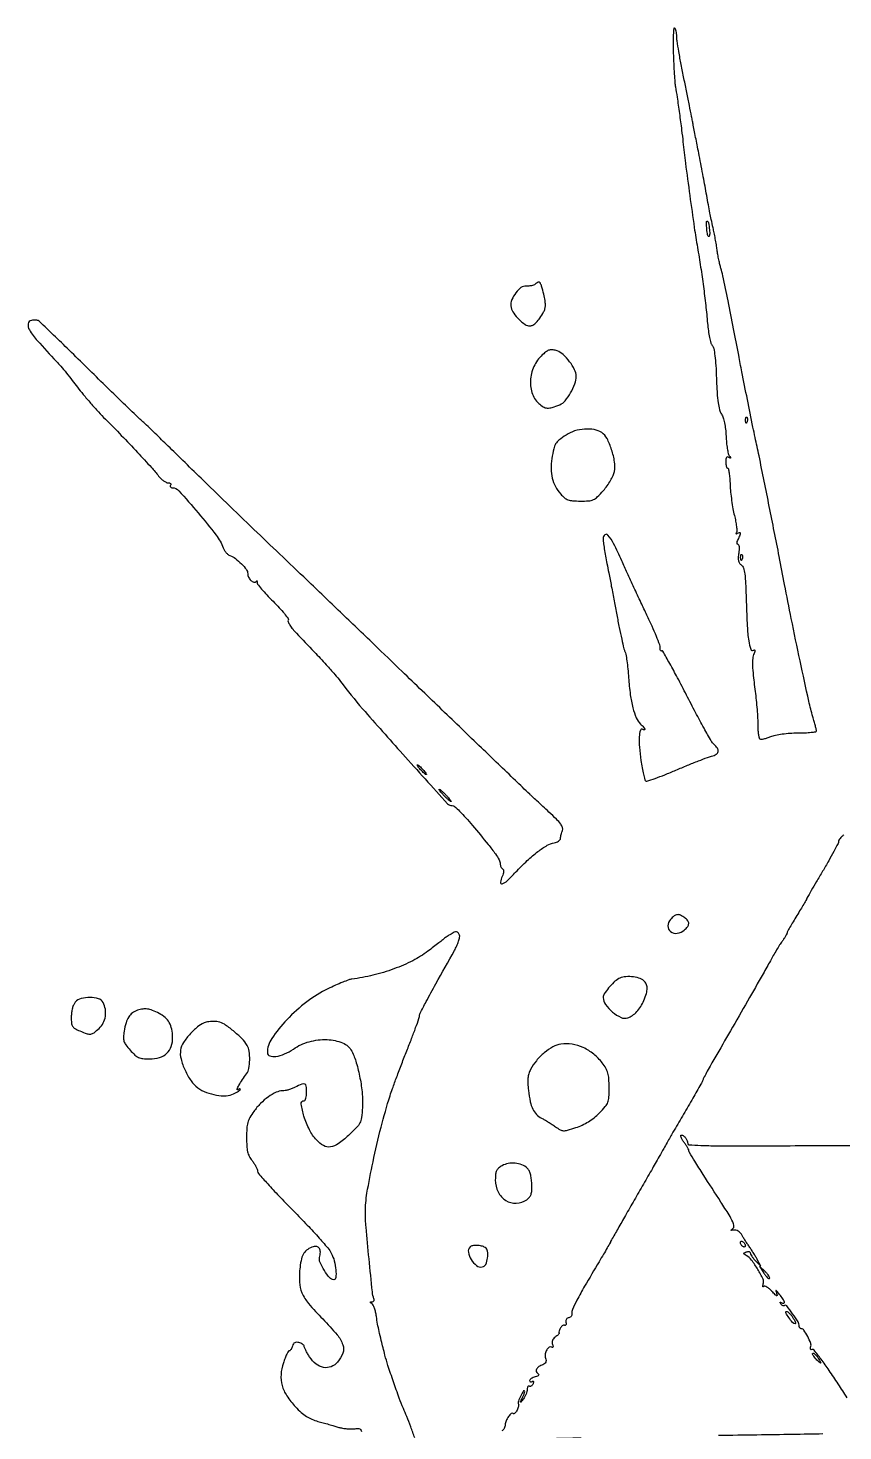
# Model space of a CAD drawing. Extents: x 264 to 912, y 43 to 1110.
# Drawn here: x 264 to 597, y 538 to 1110 of the extents above; entities that cross this region are included whole.
import ezdxf

# ---------------------------------------------------------------- set-up
doc = ezdxf.new("R2010")
doc.units = 0

msp = doc.modelspace()

# ---------------------------------------------------------------- linework, layer by layer
for points in [[(527.596845, 1100.233302, 0.003664), (527.770524, 1095.903999, 0.004204), (528.001478, 1091.771657, 0.003796), (528.253297, 1088.271905, 0.023994), (528.480267, 1086.5, -0.007813), (529.151222, 1082.335821, -0.002049), (530.094896, 1075.640715, -0.002146), (530.996913, 1068.828, -0.00586), (531.557646, 1064, 0.006229), (532.565163, 1055.380605, 0.001837), (534.32229, 1042.196213, 0.001796), (536.165619, 1029.092707, 0.006979), (537.449255, 1021, -0.004821), (538.756292, 1012.983486, -0.005043), (539.887833, 1005.062453, -0.005192), (540.827718, 997.359917, -0.005995), (541.559095, 990, 0.014107), (541.904309, 987.018458, 0.017363), (542.400701, 984.2625, 0.015915), (542.964888, 982.003599, 0.10897), (543.504931, 981, -0.130761), (544.10071, 979.768856, -0.016466), (544.569448, 976.821745, -0.015751), (544.945713, 972.800659, -0.007072), (545.198531, 967.5, 0.006613), (545.474043, 961.610097, 0.019922), (545.874709, 957.609057, 0.028767), (546.433085, 954.813823, 0.081358), (547.236662, 953, -0.066986), (547.927881, 951.552955, -0.026308), (548.495739, 949.411882, -0.023687), (548.909657, 946.835254, -0.018333), (549.123428, 944, 0.014186), (549.297414, 941.405649, 0.017153), (549.612881, 938.9858, 0.015911), (550.008937, 936.988498, 0.102251), (550.437205, 936.058042, -0.008661), (550.954662, 935.329898, -0.219709), (550.994414, 935.095467, -0.476935), (550.851825, 935.032444, -0.016779), (550.25, 935.367059, 0.129204), (549.696404, 935.528653, 0.253457), (549.298752, 935.326942, 0.123802), (549.064125, 934.700851, 0.028058), (549, 933.559017, 0.027727), (549.054447, 932.577948, 0.043373), (549.220312, 931.749385, 0.053489), (549.460875, 931.166048, 0.271979), (549.75, 930.992082, -0.35519), (550.058306, 930.735995, -0.011106), (550.360377, 929.006004, -0.017072), (550.615362, 926.827476, -0.010414), (550.774686, 924.242082, 0.014864), (550.986823, 921.235713, 0.009556), (551.40284, 917.764641, 0.009605), (551.940678, 914.380347, 0.017755), (552.527353, 911.658823, -0.013817), (553.045451, 909.34407, -0.018562), (553.378132, 907.221139, -0.015867), (553.530216, 905.469231, -0.153293), (553.348158, 904.754315, 0.039586), (553.146322, 904.361307, 0.351805), (553.19669, 904.186969, 0.267892), (553.406385, 904.168153, 0.029902), (553.845492, 904.404508, -0.092907), (554.623284, 904.704658, -0.454252), (554.948087, 904.447458, -0.119402), (554.783776, 903.590372, -0.016078), (553.964816, 901.934259, 0.029181), (553.58733, 901.117754, 0.085763), (553.462575, 900.513499, 0.180723), (553.584795, 900.150884, 0.225751), (553.901946, 900, -0.31612), (554.24876, 899.756385, -0.060659), (554.430082, 898.963822, -0.043485), (554.449725, 897.79636, -0.0227), (554.281954, 896.350051, 0.025444), (554.08111, 894.531556, 0.06841), (554.181616, 893.237048, 0.094323), (554.592237, 892.271714, 0.087511), (555.337526, 891.495146, -0.160976), (556.213948, 890.268057, -0.041812), (556.744343, 887.867156, -0.02243), (557.102763, 883.850342, -0.004103), (557.370779, 876.395094, 0.006031), (557.762902, 866.545198, 0.023814), (558.365203, 860.510026, 0.042127), (559.170492, 857.090643, 0.485794), (560.291693, 856.680276, -0.108171), (560.677643, 856.815963, -0.394294), (560.869149, 856.676747, -0.127301), (560.841524, 856.233113, -0.020484), (560.536594, 855.414045, 0.074654), (560.018947, 853.372509, 0.033587), (559.929859, 850.602051, 0.018788), (560.235899, 846.392487, 0.003866), (561.111361, 839, -0.0067), (561.516922, 835.40088, -0.005803), (561.847875, 831.615438, -0.005848), (562.067784, 828.178995, -0.01695), (562.111411, 825.797235, 0.017488), (562.147109, 823.956529, 0.024331), (562.316598, 822.317107, 0.022341), (562.57498, 821.018102, 0.196524), (562.91283, 820.553874, 0.167132), (563.460283, 820.430088, 0.025542), (564.580485, 820.610753, 0.026193), (565.929033, 820.974337, 0.020016), (567.361647, 821.506639, -0.047074), (569.293404, 822.107804, -0.018493), (572.044148, 822.581804, -0.017391), (575.205186, 822.895392, -0.016027), (578.467881, 823, 0.010197), (581.35576, 823.058902, 0.016866), (583.78744, 823.240434, 0.010871), (585.720609, 823.493142, 0.370441), (586, 823.818499, 0.058501), (585.937192, 824.353478, 0.003939), (585.568563, 825.849368, 0.005618), (585.093838, 827.628701, 0.004178), (584.53128, 829.582714, -0.01809), (582.907964, 835.874561, -0.001502), (579.33559, 852.3666, -0.002226), (575.73513, 869.608685, -0.004249), (573.021616, 883.5, 0.002808), (570.825801, 894.915872, 0.000556), (566.755306, 915.336533, 0.000403), (562.590231, 936.024718, 0.005557), (560.992327, 943.5, -0.005529), (560.097538, 947.684866, -0.000422), (557.817653, 959.004996, -0.000594), (555.579694, 970.234804, -0.002487), (554.274779, 977, 0.00218), (552.191465, 987.836581, 0.001907), (549.920636, 999.149013, 0.001066), (547.787416, 1009.457904, 0.022377), (547.007632, 1012.5, -0.0165), (546.613602, 1013.965383, -0.007123), (546.181353, 1015.940625, -0.007039), (545.780556, 1018.057549, -0.009258), (545.477994, 1020, 0.006879), (545.168908, 1022.048375, 0.003993), (544.744263, 1024.5, 0.003991), (544.279254, 1026.951223, 0.006713), (543.844962, 1029, -0.002279), (543.085299, 1032.433347, -0.005244), (542.55272, 1035.024603, -0.002971), (541.923434, 1038.363662, -0.00033), (540.536402, 1046, 0.001433), (539.837551, 1049.799845, 0.000919), (539.005699, 1054.20625, 0.000924), (538.175321, 1058.517621, 0.001732), (537.48541, 1062, -0.000776), (536.866813, 1065.091406, -0.000781), (536.259143, 1068.178125, -0.000761), (535.737771, 1070.870268, -0.003147), (535.435347, 1072.5, 0.004729), (535.079647, 1074.383593, 0.000482), (534.189666, 1078.841139, 0.000602), (533.117679, 1084.150318, 0.00048), (531.949079, 1089.874092, -0.003553), (530.819685, 1095.584669, -0.004563), (529.866292, 1100.853256, -0.003531), (529.13957, 1105.276722, -0.038963), (529, 1107.065075, 0.028817), (528.935503, 1108.183204, 0.035082), (528.742237, 1109.21381, 0.037705), (528.461376, 1110.031425, 0.153939), (528.12251, 1110.424285, 0.558017), (527.781478, 1110.253456, 0.009231), (527.601944, 1107.692801, 0.013766), (527.521942, 1104.360893, 0.007311)], [(542.366201, 1028.190288, -0.019626), (542.456526, 1027.014391, -0.041301), (542.415228, 1026.10013, -0.074359), (542.262866, 1025.562476, -0.452518), (542.019255, 1025.4881, -0.173987), (541.73681, 1025.842638, -0.026932), (541.489581, 1026.721152, -0.027318), (541.303464, 1027.833034, -0.020704), (541.217157, 1029.067042, -0.013219), (541.212299, 1031.509701, -0.612464), (541.56594, 1031.679344, -0.193694), (541.989638, 1030.966639, -0.00945)], [(471.583333, 1006.25, -0.065235), (470.94986, 1005.763301, -0.070276), (470.227764, 1005.471107, -0.038223), (469.140418, 1005.286947, -0.006688), (467.068094, 1005.125, 0.166649), (464.966528, 1004.249137, 0.066601), (462.900328, 1001.858112, 0.065742), (461.501306, 998.949668, 0.141676), (461.413691, 996.487859, 0.095752), (462.485234, 994.192888, 0.04246), (464.67949, 991.653502, 0.04154), (467.163968, 989.601813, 0.152988), (469.084794, 989, 0.134638), (470.3644, 989.350928, 0.063736), (471.723972, 990.411844, 0.046429), (473.1697, 992.170427, 0.021709), (474.716884, 994.683403, 0.064389), (475.250429, 996.019792, 0.062434), (475.433943, 997.462196, 0.044077), (475.275445, 999.295146, 0.014718), (474.730233, 1001.933403, 0.009942), (473.886441, 1005.195676, 0.089475), (473.24505, 1006.518506, 0.306523), (472.516929, 1006.780992, 0.134943)], [(265.75, 991.25074, 0.308957), (264.410985, 989.808198, 0.175605), (264.901586, 987.372672, 0.045907), (268.175144, 982.959281, 0.006281), (275.938098, 974.5, -0.012013), (277.720464, 972.512498, -0.005086), (280.019327, 969.765625, -0.005029), (282.415831, 966.781458, -0.006553), (284.545483, 964, 0.012578), (286.869864, 961.038823, 0.006657), (289.891604, 957.480022, 0.00662), (293.081368, 953.91942, 0.010177), (295.94424, 950.931989, -0.004217), (302.41932, 944.334437, -0.003831), (308.994849, 937.415191, -0.003455), (314.705772, 931.227637, -0.018841), (317.64392, 927.74482, 0.034332), (318.587197, 926.694453, 0.036516), (319.647186, 925.806291, 0.039237), (320.665621, 925.187486, 0.117425), (321.452937, 925, -0.061097), (322.045888, 924.927274, -0.130312), (322.447364, 924.70625, -0.191561), (322.597288, 924.379219, -0.152385), (322.5, 924, 0.109967), (322.367222, 923.617996, 0.180193), (322.448037, 923.289312, 0.159121), (322.737343, 923.065915, 0.08279), (323.190983, 922.984891, -0.209974), (325.884391, 921.764352, -0.006962), (333.79624, 912.697231, -0.011944), (341.110616, 903.645734, -0.073241), (344.030154, 898.420689, 0.047831), (344.520158, 897.428963, 0.041039), (345.21238, 896.492472, 0.043017), (345.990674, 895.743424, 0.085703), (346.734992, 895.327782, -0.078336), (348.946184, 894.135124, -0.035788), (351.413565, 891.959926, -0.033414), (353.447962, 889.592579, -0.162174), (354, 887.935354, 0.117205), (354.342208, 886.495544, 0.089325), (355.319535, 885.196146, 0.11427), (356.492696, 884.524129, 0.276232), (357.425343, 884.758676, -0.053541), (357.688955, 884.971161, -0.335108), (357.850986, 884.958944, -0.25198), (357.917107, 884.780669, -0.038913), (357.833333, 884.399432, 0.24264), (357.960223, 883.709908, 0.009826), (359.600225, 881.672379, 0.015299), (361.728267, 879.284716, 0.010032), (364.316368, 876.661326, -0.012091), (366.881296, 874.039918, -0.019104), (368.936247, 871.659373, -0.013809), (370.448893, 869.654241, -0.301754), (370.471692, 868.954197, 0.256873), (370.438643, 868.302917, 0.029059), (371.186208, 866.967309, 0.029422), (372.339489, 865.376224, 0.019653), (373.832359, 863.692303, -0.00156), (381.098692, 856.070293, -0.00456), (386.045424, 850.75259, -0.006375), (389.523751, 846.845461, -0.017977), (391.818674, 844, 0.018539), (400.815181, 832.87092, 0.004016), (417.211625, 814.361392, 0.000702), (435.512451, 794.09074, 0.23747), (437.411403, 793.35701, -0.210011), (438.269131, 793.076173, -0.010856), (440.444574, 791.040848, -0.015708), (442.96913, 788.413962, -0.010622), (445.68601, 785.271409, -0.001967), (452.086749, 777.479651, -0.01423), (455.043702, 773.632523, -0.028082), (456.583474, 771.233966, -0.129352), (457, 769.650856, 0.056431), (457.071381, 769.020416, 0.049861), (457.282673, 768.393599, 0.052722), (457.593713, 767.862875, 0.095732), (457.96229, 767.523306, -0.180132), (458.286604, 767.106105, -0.089568), (458.371745, 766.432226, -0.062398), (458.21088, 765.536076, -0.031329), (457.79985, 764.460063, 0.069351), (457.093784, 762.085725, 0.554158), (457.798737, 761.480654, 0.114626), (459.813487, 762.66388, 0.01544), (463.292012, 766.17561, -0.016647), (467.983965, 770.889541, -0.025918), (472.357742, 774.593141, -0.029676), (476.174477, 777.156731, -0.098328), (479.017644, 778.15, 0.055586), (479.974181, 778.395396, 0.06511), (480.7992, 778.837813, 0.076058), (481.374626, 779.400365, 0.146163), (481.596653, 780, -0.032012), (481.686641, 780.697272, -0.016071), (481.884413, 781.563406, -0.015888), (482.147256, 782.449373, -0.02264), (482.440537, 783.215851, 0.196144), (482.467006, 784.349252, 0.068377), (481.668416, 785.809102, 0.038024), (479.957938, 787.786612, 0.009686), (476.890115, 790.715851, -0.000459), (474.363858, 793.0404, -0.000544), (471.981341, 795.241531, -0.000473), (469.974367, 797.10329, -0.00348), (469.022909, 798, -0.000681), (463.174069, 803.604924, -0.000069), (449.335143, 816.906633, -0.00009), (433.323967, 832.306079, -0.000084), (416.982439, 848.034211, 0.000304), (405.44971, 859.124298, 0.000184), (391.788592, 872.235443, 0.000184), (378.220223, 885.238365, 0.000325), (367, 895.969084, -0.000779), (356.520975, 906.009182, -0.000628), (345.290625, 916.829929, -0.000635), (334.945613, 926.848136, -0.001632), (327.5, 934.124224, 0.001029), (321.572362, 939.930889, 0.001378), (316.171875, 945.170453, 0.000951), (311.621334, 949.544434, 0.014479), (310, 951.009355, -0.015438), (308.3141, 952.538495, -0.000687), (302.653125, 958.015964, -0.001157), (295.960591, 964.539508, -0.000827), (288.5, 971.869661, 0.001151), (281.144896, 979.086797, 0.001808), (274.7875, 985.251522, 0.000449), (269.204141, 990.616986, 0.070521), (268.5, 991.123721, 0.076605), (267.993219, 991.297346, 0.032763), (267.279687, 991.377351, 0.031451), (266.493425, 991.3642, 0.035937)], [(474.725533, 977.649182, 0.098101), (471.047687, 973.061531, 0.095395), (469.350202, 967.37265, 0.101871), (469.930777, 961.771305, 0.129991), (472.699043, 957.403114, 0.050174), (474.561724, 955.995468, 0.120944), (476.197895, 955.478272, 0.0922), (478.163972, 955.712223, 0.02164), (481.295567, 956.839723, 0.122895), (483.474377, 958.439798, 0.043292), (485.69982, 961.64933, 0.043379), (487.40323, 965.333931, 0.08406), (487.978038, 968.517865, 0.122014), (487.361187, 971.129489, 0.043699), (485.307631, 974.389632, 0.043861), (482.675406, 977.289111, 0.103007), (480.179849, 978.78746, 0.037744), (478.552566, 979.220312, 0.097877), (477.344556, 979.207498, 0.092416), (476.191012, 978.733263, 0.031284)], [(557.683114, 949.8125, -0.054073), (557.461564, 949.395823, -0.470617), (557.279315, 949.37858, -0.168741), (557.137993, 949.670344, -0.018894), (557.078947, 950.416667, -0.028489), (557.089945, 951.112848, -0.077125), (557.200665, 951.592839, -0.208169), (557.385309, 951.77538, -0.296942), (557.604167, 951.729167, -0.126455), (557.797407, 951.402231, -0.060344), (557.876576, 950.916927, -0.05415), (557.839148, 950.359369, -0.051402)], [(483.832153, 944.478599, 0.020008), (480.957751, 942.425931, 0.092788), (479.609545, 940.906009, 0.082286), (478.823365, 938.916621, 0.013843), (478.069704, 934.877411, 0.041337), (477.754359, 930.632674, 0.058957), (478.229759, 926.887177, 0.062404), (479.531711, 923.517207, 0.054186), (481.676094, 920.39342, 0.042088), (483.193888, 918.901457, 0.087813), (484.629834, 918.084026, 0.066747), (486.505993, 917.686022, 0.016596), (489.648809, 917.552209, 0.01837), (493.105115, 917.646844, 0.091026), (494.984096, 918.117951, 0.088029), (496.603136, 919.232306, 0.01658), (499.085638, 921.848335, 0.026509), (500.609834, 923.760193, 0.023183), (501.997668, 925.907928, 0.023855), (503.069484, 927.968557, 0.061699), (503.577619, 929.562053, 0.085216), (503.638602, 933.515562, 0.039927), (502.44634, 938.508285, 0.039228), (500.556109, 943.072497, 0.130662), (498.408323, 945.468112, 0.101491), (495.345659, 946.683399, 0.060886), (491.423712, 946.894762, 0.058214), (487.351685, 946.136608, 0.070053)], [(499, 902.241462, 0.030461), (499.091491, 900.74109, 0.006357), (499.445175, 898.12774, 0.006649), (499.935333, 895.100662, 0.006241), (500.515488, 892.022847, -0.001589), (501.267682, 888.226691, -0.000563), (502.320962, 882.788369, -0.000559), (503.464382, 876.812863, -0.000657), (504.533649, 871.150325, 0.003591), (505.553832, 865.916326, 0.004967), (506.549251, 861.237334, 0.003176), (507.448112, 857.326291, 0.060261), (507.880882, 856.150325, -0.076159), (508.243872, 855.05856, -0.00767), (508.664651, 852.341033, -0.009479), (509.057151, 849.067203, -0.007409), (509.363054, 845.5, 0.015177), (510.064357, 838.585524, 0.030407), (511.113003, 833.197621, 0.038926), (512.49397, 829.176824, 0.095014), (514.25, 826.599576, -0.019998), (515.4025, 825.356419, -0.08177), (515.933748, 824.478954, -0.550138), (515.751006, 824.225491, -0.124082), (515.121754, 824.424752, 0.494703), (514.154273, 824.054804, 0.057766), (513.694023, 821.395337, 0.035446), (513.757816, 817.114559, 0.017968), (514.412407, 811.762186, 0.00609), (514.928416, 808.752619, 0.008889), (515.462197, 806.116173, 0.00506), (515.97072, 803.921191, 0.137767), (516.259084, 803.407583, 0.285215), (516.79588, 803.282052, 0.003788), (520.164485, 804.449179, 0.009447), (524.115335, 805.936284, 0.0059), (528.687937, 807.819574, -0.003198), (533.412249, 809.795272, -0.003957), (537.838019, 811.572144, -0.00326), (541.574246, 813.009907, -0.029251), (543.25, 813.532586, 0.069712), (545.113175, 814.283377, 0.218045), (545.87836, 815.357087, 0.199941), (545.596886, 816.711668, 0.058987), (544.17404, 818.342496, -0.078601), (543.111763, 819.660556, -0.003286), (540.132216, 824.926551, -0.00561), (536.700998, 831.250768, -0.00395), (532.978755, 838.435808, 0.003951), (529.332551, 845.474047, 0.006617), (526.143062, 851.324545, 0.00176), (523.320981, 856.300868, 0.424259), (522.865236, 856.416711, -0.247609), (522.595582, 856.398314, -0.180114), (522.376555, 856.612292, -0.089453), (522.250889, 857.080495, -0.038667), (522.246681, 857.728387, 0.108697), (522.076212, 858.889731, 0.005893), (520.714826, 862.357714, 0.008958), (518.959712, 866.465629, 0.006402), (516.855427, 871, -0.002025), (514.396811, 876.17868, -0.001267), (511.55894, 882.259228, -0.001272), (508.794044, 888.262786, -0.002319), (506.571959, 893.180352, 0.010755), (503.259445, 900.193307, 0.058396), (500.960815, 903.706, 0.419332), (499.715189, 903.806578, 0.217654)], [(555.683114, 893.8125, -0.054073), (555.461564, 893.395823, -0.470617), (555.279315, 893.37858, -0.168741), (555.137993, 893.670344, -0.018894), (555.078947, 894.416667, -0.028489), (555.089945, 895.112848, -0.077125), (555.200665, 895.592839, -0.208169), (555.385309, 895.77538, -0.296942), (555.604167, 895.729167, -0.126455), (555.797407, 895.402231, -0.060344), (555.876576, 894.916927, -0.05415), (555.839148, 894.359369, -0.051402)], [(425.5, 808, -0.012939), (426.159597, 807.232121, -0.02599), (426.63142, 806.5875, -0.034935), (426.889734, 806.12573, -0.549874), (426.809975, 806, -0.165568), (426.525997, 806.096686, -0.014322), (425.92517, 806.5875, -0.017642), (425.229731, 807.233916, -0.012769), (424.5, 808, -0.012939), (423.840403, 808.767879, -0.02599), (423.36858, 809.4125, -0.034935), (423.110266, 809.87427, -0.549874), (423.190025, 810, -0.165568), (423.474003, 809.903314, -0.014322), (424.07483, 809.4125, -0.017642), (424.770269, 808.766084, -0.012769)], [(435, 797.5, -0.009992), (435.866074, 796.540383, -0.019379), (436.511844, 795.734375, -0.020261), (436.921391, 795.130831, -0.588095), (436.848628, 795, -0.171788), (436.552307, 795.104905, -0.00995), (435.805594, 795.734375, -0.014186), (434.936139, 796.542213, -0.00989), (434, 797.5, -0.009992), (433.133926, 798.459617, -0.019379), (432.488156, 799.265625, -0.020261), (432.078609, 799.869169, -0.588095), (432.151372, 800, -0.171788), (432.447693, 799.895095, -0.00995), (433.194406, 799.265625, -0.014186), (434.063861, 798.457787, -0.00989)], [(526.447026, 746.941464, 0.180637), (525.398078, 744.30103, 0.236988), (526.497756, 741.993163, 0.200483), (529.229423, 741.251771, 0.15238), (532.074404, 742.567335, 0.042931), (533.464262, 744.06097, 0.158506), (533.89956, 745.256374, 0.181473), (533.522693, 746.377751, 0.05963), (532.25, 747.607954, 0.049801), (530.575501, 748.634103, 0.142099), (529.24125, 748.860331, 0.136538), (527.959628, 748.339871, 0.044551)], [(505.333992, 722.764258, 0.059132), (503.350203, 721.267224, 0.029583), (501.211493, 718.957906, 0.026552), (499.453002, 716.57035, 0.146466), (499, 715.057087, 0.159607), (499.931585, 712.213067, 0.061469), (502.816352, 709.152721, 0.062084), (506.283334, 706.939626, 0.192796), (509, 706.767693, 0.074589), (510.899055, 707.72428, 0.051687), (512.711503, 709.310079, 0.047339), (514.312613, 711.398376, 0.040953), (515.582554, 713.851822, 0.027393), (516.612671, 716.754621, 0.071473), (516.928725, 718.941469, 0.104061), (516.578249, 720.614091, 0.116561), (515.58923, 721.925946, 0.104359), (513.534503, 723.00812, 0.048847), (510.562142, 723.546479, 0.048843), (507.540782, 723.497998, 0.104043)], [(283.654988, 713.171259, 0.078039), (282.982326, 712.144116, 0.039286), (282.45627, 710.682632, 0.035671), (282.114398, 708.957753, 0.031098), (282, 707.120233, 0.022362), (282.111373, 704.631311, 0.115354), (282.541125, 703.330692, 0.127454), (283.481661, 702.421535, 0.029788), (285.467881, 701.448973, 0.015986), (288.439054, 700.317673, 0.1151), (289.953448, 700.161673, 0.13232), (291.283162, 700.707719, 0.023665), (293.353977, 702.452251, 0.087395), (295.046461, 704.683046, 0.081195), (295.929677, 707.415252, 0.079953), (295.903656, 710.324395, 0.080897), (294.964816, 713.065741, 0.200345), (293.120411, 714.569316, 0.069904), (289.664514, 715.087774, 0.06776), (286.041826, 714.628947, 0.144477)], [(308.988062, 709.860958, 0.07739), (306.927735, 708.768604, 0.09075), (305.425857, 707.149381, 0.070654), (304.347336, 704.771045, 0.029333), (303.554855, 701.324681, 0.028769), (303.288678, 698.911282, 0.091118), (303.497581, 697.306023, 0.082013), (304.277881, 695.788002, 0.02052), (306.034809, 693.613136, 0.024223), (307.964158, 691.619329, 0.08122), (309.468496, 690.609243, 0.082251), (311.205826, 690.137594, 0.025245), (313.929278, 690, 0.072652), (317.985629, 690.592531, 0.116749), (321.000227, 692.328771, 0.123683), (322.805641, 695.147386, 0.087671), (323.364449, 698.878117, 0.045303), (322.972876, 702.216534, 0.077256), (321.981785, 704.837581, 0.083314), (320.30639, 706.901109, 0.061413), (317.872563, 708.5659, 0.022945), (315.140024, 709.823624, 0.060257), (313.060994, 710.388094, 0.072683), (311.146266, 710.387397, 0.046924)], [(336.981664, 704.96922, 0.101237), (333.982515, 703.470008, 0.040572), (330.598238, 700.339674, 0.040508), (327.776318, 696.720793, 0.106325), (326.593605, 693.666611, 0.103468), (326.770166, 690.036132, 0.043522), (328.416463, 685.408434, 0.043465), (330.881718, 681.05903, 0.087596), (333.63744, 678.258166, 0.063179), (337.110135, 676.394317, 0.049707), (341.232263, 675.266495, 0.051897), (345.220332, 675.010773, 0.10548), (348.25, 675.783889, 0.013251), (349.303704, 676.341238, 0.019689), (350.192187, 676.888918, 0.015345), (350.874784, 677.378775, 0.233522), (351, 677.632259, 0.325414), (350.907647, 677.759132, 0.12272), (350.67578, 677.774959, 0.064023), (350.319968, 677.663355, 0.03045), (349.896273, 677.435893, -0.7206), (349.6332, 677.655355, -0.032607), (350.376822, 679.241098, -0.020559), (351.790638, 681.574245, -0.015861), (353.513736, 684, 0.119658), (354.449776, 686.146808, 0.038219), (354.788052, 689.638517, 0.038596), (354.585675, 693.186624, 0.102281), (353.747254, 695.572098, 0.061213), (351.615286, 698.295929, 0.025006), (348.120427, 701.451423, 0.023324), (344.457599, 704.165895, 0.102835), (341.981664, 705.172612, 0.03454), (340.837245, 705.301537, 0.02095), (339.4741, 705.303224, 0.020945), (338.114716, 705.190765, 0.034349)], [(481.767313, 696.042267, 0.090428), (478.521485, 694.949921, 0.047019), (474.98045, 692.53273, 0.045086), (471.738868, 689.306352, 0.055153), (469.370317, 685.74922, 0.046427), (468.665185, 684.006417, 0.047373), (468.29969, 682.175178, 0.038657), (468.245403, 680.008523, 0.01802), (468.493244, 677.207774, 0.019957), (469.264044, 672.555921, 0.059663), (470.28694, 669.502994, 0.085037), (471.753637, 667.414049, 0.08001), (473.860457, 665.880189, -0.014231), (475.085517, 665.213985, -0.007011), (476.605884, 664.301467, -0.006951), (478.15888, 663.309357, -0.010067), (479.5, 662.386872, 0.027097), (481.480551, 661.121661, 0.118238), (482.808224, 660.741449, 0.081994), (484.397467, 660.933231, 0.009159), (487.890188, 662.021442, 0.030846), (490.448748, 663.049368, 0.028029), (492.947629, 664.413667, 0.027875), (495.292336, 666.05773, 0.029612), (497.390188, 667.921801, 0.01781), (499.868367, 670.58454, 0.086498), (500.927412, 672.345977, 0.080325), (501.36644, 674.421454, 0.01417), (501.445604, 678.416066, 0.015961), (501.302544, 681.951628, 0.050347), (500.894742, 684.285727, 0.061387), (500.080445, 686.232319, 0.033208), (498.643911, 688.40021, 0.060136), (495.118815, 692.023014, 0.063521), (490.893814, 694.625423, 0.066236), (486.319538, 696.004996, 0.076375)], [(457.75, 646.468443, 0.04692), (456.302415, 645.473562, 0.108684), (455.500079, 644.436292, 0.087393), (455.109915, 643.012789, 0.023298), (455, 640.655154, 0.115857), (456.139511, 635.803404, 0.13728), (459.284975, 632.318333, 0.150015), (463.553179, 631.155848, 0.145799), (467.793459, 632.567886, 0.064513), (468.931045, 633.606313, 0.098832), (469.5749, 634.770827, 0.06818), (469.857303, 636.397541, 0.017782), (469.857783, 639.056052, 0.023612), (469.677064, 641.239129, 0.03704), (469.295997, 643.082472, 0.044439), (468.741367, 644.526468, 0.09521), (468.026201, 645.476289, 0.091132), (465.848808, 646.822679, 0.069057), (463.111238, 647.475646, 0.068117), (460.25996, 647.362182, 0.083333)], [(444.666667, 613.333333, 0.245259), (443.99459, 611.193888, 0.094087), (445.139399, 608.19139, 0.090571), (447.349479, 605.734384, 0.21443), (449.69078, 605.173461, 0.240065), (451.074858, 606.244394, 0.075029), (451.851449, 608.834721, 0.073721), (451.835849, 611.583318, 0.216513), (450.824183, 613.129823, 0.08708), (449.398102, 613.718246, 0.046176), (447.495529, 613.957943, 0.045889), (445.693225, 613.852072, 0.1601)], [(557, 613.881966, -0.117858), (556.920761, 613.550471, -0.186277), (556.70625, 613.357263, -0.154201), (556.382383, 613.338175, -0.076764), (556, 613.5, -0.064269), (555.617474, 613.810561, -0.051777), (555.29375, 614.230237, -0.053414), (555.073533, 614.689814, -0.085235), (555, 615.118034, -0.117858), (555.079239, 615.449529, -0.186277), (555.29375, 615.642737, -0.154201), (555.617617, 615.661825, -0.076764), (556, 615.5, -0.064269), (556.382526, 615.189439, -0.051777), (556.70625, 614.769763, -0.053414), (556.926467, 614.310186, -0.085235)], [(564.514903, 602.718792, 0.022181), (565.228414, 601.692531, 0.038508), (565.91929, 600.918766, 0.048756), (566.500135, 600.46093, 0.352467), (566.829903, 600.496569, 0.302271), (566.901363, 600.852161, 0.043633), (566.544656, 601.544131, 0.037435), (565.920696, 602.385659, 0.023253), (565.073889, 603.277778), (562.75889, 605.5)], [(576.408043, 584.5, -0.019913), (576.98237, 583.542353, -0.040862), (577.337841, 582.743606, -0.069607), (577.445509, 582.207089, -0.443722), (577.273053, 582.031425, -0.209135), (576.263145, 582.522952, -0.025169), (574.718606, 584.532969, -0.030408), (573.532324, 586.493877, -0.563984), (573.838305, 587, -0.162678), (574.300572, 586.845511, -0.031656), (574.977482, 586.265625, -0.030634), (575.712585, 585.457156, -0.024159)], [(586.767927, 568, -0.011969), (587.22204, 567.232556, -0.022348), (587.546211, 566.5875, -0.022521), (587.737291, 566.10343, -0.514817), (587.663461, 566, -0.179787), (587.45222, 566.078494, -0.008653), (586.882132, 566.5875, -0.013215), (586.219155, 567.233703, -0.009055), (585.5, 568, -0.023783), (584.86822, 568.768598, -0.054918), (584.490322, 569.4125, -0.123621), (584.417273, 569.825646, -0.39357), (584.604466, 570, -0.148421), (585.039765, 569.867874, -0.039214), (585.617189, 569.4125, -0.036238), (586.222576, 568.765514, -0.030385)]]:
    msp.add_lwpolyline(points, format="xyb", close=True)
for points in [[(597.222506, 781.443296, 0.033515), (596.371972, 780.758287, 0.037303), (595.652861, 779.988234, 0.04038), (595.150627, 779.247646, 0.129517), (595, 778.675905, -0.120121), (594.799969, 777.855293, -0.003368), (593.090625, 774.611075, -0.006706), (590.990693, 770.813115, -0.004536), (588.5, 766.538301, 0.001084), (586.008028, 762.328385, 0.001756), (583.909375, 758.736543, 0.000243), (582.057583, 755.537906, 0.13183), (582, 755.323306, -0.132674), (581.943348, 755.113565, -0.000654), (580.825, 753.200127, -0.002918), (579.533348, 751.025976, -0.001836), (578, 748.5, 0.003675), (576.467063, 745.953633, 0.005571), (575.175, 743.714704, 0.002321), (574.102917, 741.787323, 0.126412), (574, 741.386757, -0.125398), (573.909513, 741.031631, -0.008946), (573.401805, 740.138446, -0.012146), (572.743628, 739.086445, -0.008856), (571.963593, 737.948871, 0.013512), (570.994592, 736.507117, 0.005238), (569.728262, 734.461271, 0.005181), (568.401696, 732.21483, 0.006389), (567.213593, 730.09218, -0.004829), (564.248049, 724.754976, -0.000656), (557.915827, 713.647386, -0.000811), (550.927025, 701.471188, -0.0011), (544.574021, 690.5, 0.003237), (542.957516, 687.680683, 0.00385), (541.469699, 684.998399, 0.003346), (540.247849, 682.718879, 0.024711), (539.727081, 681.600933, -0.031464), (538.838857, 679.759502, -0.001604), (535.565061, 673.982186, -0.00272), (531.817148, 667.499524, -0.002648), (527.965806, 661, 0.005391), (527.43413, 660.091417, 0.000734), (526.345772, 658.178125, 0.000845), (525.063452, 655.907193, 0.000713), (523.714068, 653.5, -0.002043), (521.851357, 650.19768, -0.000458), (518.649715, 644.587392, -0.000475), (514.941731, 638.117927, -0.00046), (511.180967, 631.584737, 0.000642), (507.660917, 625.464566, 0.001052), (504.696909, 620.270526, 0.000089), (502.050327, 615.608044, 0.129746), (502, 615.417366, -0.131191), (501.950193, 615.230806, -0.000357), (500.63008, 612.938479, -0.002131), (499.124289, 610.353556, -0.001324), (497.336442, 607.332628, 0.002285), (491.436448, 597.319533, 0.011292), (488.267716, 591.591685, 0.015154), (486.457499, 587.867288, 0.147591), (486.234515, 586.14898, -0.092993), (486.221318, 585.53337, -0.109371), (485.981389, 585.002902, -0.114802), (485.551389, 584.641046, -0.110708), (485, 584.5, 0.11436), (484.421858, 584.347659, 0.131243), (484.003633, 583.960867, 0.113286), (483.794899, 583.36667, 0.071085), (483.816882, 582.627206, -0.044591), (483.871558, 581.966204, -0.119416), (483.758063, 581.510911, -0.234231), (483.507151, 581.328494, -0.182495), (483.171666, 581.393904, 0.327995), (482.486578, 581.338772, 0.066559), (481.62896, 580.368209, 0.061067), (480.992394, 579.111288, 0.18039), (481.00204, 578.158934, -0.273809), (480.968943, 577.963131, -0.020279), (480.586742, 577.54666, -0.023664), (480.057215, 577.062758, -0.01543), (479.404109, 576.553541, 0.065048), (478.734199, 575.915183, 0.082793), (478.314789, 575.173038, 0.089134), (478.177552, 574.380111, 0.090241), (478.326066, 573.59267, -0.032031), (478.51892, 572.974412, -0.107908), (478.528751, 572.553382, -0.299901), (478.369956, 572.391046, -0.194204), (478.101852, 572.437052, 0.280397), (477.027273, 572.444382, 0.124118), (475.985702, 571.399668, 0.093675), (475.36652, 569.704016, 0.118207), (475.486333, 568.043062, -0.055435), (475.682013, 567.060467, -0.123257), (475.561673, 566.312205, -0.133478), (475.113342, 565.746459, -0.070448), (474.318951, 565.318016, 0.056169), (472.756085, 564.53164, 0.119282), (471.83378, 563.551409, 0.198544), (471.711854, 562.585213, 0.184295), (472.302786, 561.776368, -0.113734), (472.670548, 561.396317, -0.306502), (472.651839, 561.03927, -0.137873), (472.208717, 560.702684, -0.027033), (471.25, 560.383343, 0.036609), (470.388741, 560.07804, 0.048058), (469.660937, 559.671039, 0.056712), (469.156736, 559.229501, 0.186689), (469, 558.824352, 0.125874), (469.079128, 558.515016, 0.188807), (469.290385, 558.33826, 0.148166), (469.610332, 558.328882, 0.072296), (469.988546, 558.492921, -0.113925), (470.325832, 558.607208, -0.32884), (470.525839, 558.488519, -0.156144), (470.557806, 558.134428, -0.03668), (470.383761, 557.557681, -0.061745), (470.090383, 557.007311, -0.092628), (469.701752, 556.628206, -0.121099), (469.282806, 556.476589, -0.166459), (468.895215, 556.564761, 0.206117), (468.556755, 556.614887, 0.180278), (468.262969, 556.406818, 0.10269), (468.064, 555.927113, 0.047164), (468, 555.250147, -0.064567), (467.88912, 554.395082, -0.032441), (467.54317, 553.360744, -0.031564), (467.040166, 552.321399, -0.040424), (466.444834, 551.44113, -0.000877), (465.361067, 550.093242, -0.349364), (465.249246, 550.068281, -0.412352), (465.215043, 550.166221, -0.000946), (465.944834, 551.684259, 0.011233), (466.965683, 553.924617, 0.236206), (466.923776, 554.636254, 0.56878), (466.524561, 554.641753, 0.013413), (465.381704, 552.661592, 0.021373), (464.831952, 551.534726, 0.031244), (464.454863, 550.497438, 0.031923), (464.264648, 549.656258, 0.240472), (464.386557, 549.280109, -0.200338), (464.52618, 548.940398, -0.048335), (464.46289, 548.322527, -0.042111), (464.244433, 547.570872, -0.031106), (463.883796, 546.782871, -0.033339), (463.441774, 546.07477, -0.059529), (462.977706, 545.57021, -0.091918), (462.565715, 545.331611, -0.289454), (462.267857, 545.39881, 0.394822), (461.493929, 545.424613, 0.059796), (460.358981, 544.163027, 0.052279), (459.375037, 542.39855, 0.096681), (459.031803, 540.79969, -0.067865), (458.921474, 540.089993, -0.051951), (458.620003, 539.363937, -0.052898), (458.184174, 538.731055, -0.079959), (457.674589, 538.29969, 0.098499)], [(422.148991, 535.48443, 0.003909), (420.475387, 540.006818, 0.004012), (418.8396, 544.220713, 0.00816), (417.473866, 547.5, -0.015277), (415.792713, 551.704244, -0.004312), (413.431074, 558.354696, -0.004262), (411.189581, 565.027489, -0.016184), (409.960808, 569.25, -0.001759), (408.462743, 575.183622, -0.006608), (407.585319, 578.9214, -0.00966), (406.990064, 581.887812, -0.00859), (406.484015, 584.993256, 0.021258), (406.148482, 586.767894, 0.026254), (405.680369, 588.384413, 0.026196), (405.157136, 589.66918, 0.142212), (404.665421, 590.227943, -0.017742), (404.118924, 590.603499, -0.256249), (404.02393, 590.809798, -0.360145), (404.155608, 590.947913, -0.026336), (404.718615, 590.984687, 0.112548), (405.147145, 591.088066, 0.143069), (405.444855, 591.362689, 0.132917), (405.561262, 591.771784, 0.09121), (405.479675, 592.25, -0.061798), (404.847872, 594.979619, -0.00135), (403.467555, 608.556672, -0.002767), (402.264649, 621.442175, -0.021297), (401.992088, 627.5, -0.042883), (402.638346, 635.236832, -0.009911), (405.095215, 648.089932, -0.01058), (408.392032, 662.179564, -0.013518), (412.051508, 675, -0.01027), (413.044229, 677.940185, -0.002619), (414.775288, 682.66193, -0.002668), (416.809068, 688.032977, -0.002701), (418.891761, 693.35976, 0.002892), (420.849225, 698.371906, 0.004302), (422.499455, 702.78367, 0.001941), (423.857735, 706.557879, 0.085601), (424, 707.382768, -0.119282), (424.301579, 708.628925, -0.003609), (426.789697, 713.38373, -0.004255), (430.746917, 720.664911, -0.000753), (438.300616, 734.237713, 0.021163), (439.271153, 736.16248, 0.026381), (439.998916, 738.027957, 0.02627), (440.432814, 739.616211, 0.146169), (440.366341, 740.487713, 0.063976), (439.816896, 741.507516, 0.22789), (439.183682, 741.854024, 0.130869), (438.26252, 741.65992, 0.017311), (436.5, 740.691193, 0.006768), (435.697634, 740.198472, 0.007629), (434.940625, 739.703038, 0.007058), (434.30995, 739.263299, 0.040623), (434, 739, -0.030544), (433.61902, 738.662925, -0.000852), (431.884375, 737.312329, -0.001744), (429.835251, 735.733902, -0.001197), (427.5, 733.956863, -0.044855), (421.321218, 730.096516, -0.029379), (413.615474, 726.746935, -0.028054), (405.091914, 724.154946, -0.029074), (396.43248, 722.570376, 0.058015), (395.216126, 722.27432, 0.007541), (392.721665, 721.307571, 0.008702), (389.788295, 720.059675, 0.007173), (386.703245, 718.629952, 0.051656), (378.140034, 713.361679, 0.039542), (369.970998, 705.994971, 0.039665), (363.792744, 698.333975, 0.150976), (362, 692.532119, 0.331175), (362.963471, 691.23703, 0.109459), (365.475214, 691.052032, 0.067522), (368.996941, 692.062315, 0.047142), (372.611226, 694.076526, -0.084641), (379.044903, 697.056468, -0.075918), (386.355723, 697.888603, -0.086315), (392.716312, 696.53014, -0.179868), (396.410652, 693.166708, -0.048147), (398.282097, 688.482583, -0.023675), (399.787514, 682.237392, -0.023603), (400.716156, 675.741728, -0.039619), (400.80213, 670.233446, -0.015682), (400.405905, 666.07305, -0.084217), (399.747965, 663.902758, -0.078672), (398.394095, 662.003971, -0.012721), (395.122572, 658.83849, -0.031384), (390.866797, 655.391801, -0.120447), (387.723157, 654.142553, -0.165798), (384.938772, 654.678312, -0.075326), (381.992463, 657.008069, -0.072365), (379.182131, 661.055866, -0.039972), (376.930329, 666.652973, -0.041188), (375.814134, 671.638135, -0.455218), (377, 673, 0.277684), (377.385692, 673.232098, 0.052312), (377.70625, 674.028125, 0.042582), (377.927458, 675.158889, 0.027026), (378, 676.5, 0.030829), (377.849684, 678.935618, 0.265779), (377.221315, 679.77463, 0.206012), (376.046582, 679.777086, 0.019122), (373.364307, 678.506161, -0.027534), (372.101765, 677.933732, -0.021519), (370.676333, 677.449327, -0.02198), (369.306495, 677.11323, -0.04852), (368.235976, 677.006161, 0.108028), (365.569108, 676.415554, 0.046687), (362.407283, 674.577946, 0.042467), (359.222297, 671.8698, 0.039304), (356.449423, 668.595613, 0.027489), (354.872275, 666.130445, 0.060898), (354.019948, 664.071826, 0.052072), (353.616163, 661.674194, 0.0157), (353.5, 657.975553, 0.014578), (353.601112, 654.508239, 0.044279), (353.945818, 652.177102, 0.059636), (354.621594, 650.351001, 0.048275), (355.75, 648.590694, -0.022724), (356.611205, 647.387111, -0.024304), (357.339063, 646.136376, -0.024821), (357.855032, 645.007779, -0.095079), (358, 644.252318, 0.182311), (358.360745, 643.295838, 0.003135), (362.136983, 639.055709, 0.007523), (366.685686, 634.162349, 0.004883), (372.083346, 628.637176, -0.005809), (377.616601, 622.952176, -0.007345), (382.592726, 617.562935, -0.005952), (386.633231, 612.946514, -0.057621), (388.083346, 610.789838, -0.055588), (389.293606, 607.62997, -0.041344), (389.933769, 603.946459, -0.041849), (389.951775, 600.833332, -0.391587), (389.050891, 600, -0.222312), (387.429694, 600.758301, -0.033273), (385.256085, 603.744133, -0.034706), (383.488308, 607.031815, -0.17159), (383.314446, 609.094443, 0.05739), (383.62015, 611.246242, 0.145028), (383.21533, 612.758397, 0.208381), (382.1846, 613.479237, 0.127366), (380.678215, 613.397869, 0.070155), (378.457962, 612.332446, 0.102745), (376.941, 610.794517, 0.082278), (375.951415, 608.515051, 0.031888), (375.327697, 605.119073, 0.039016), (375.084443, 599.024849, 0.0939), (376.089362, 594.641213, 0.073319), (378.804521, 590.30061, 0.017303), (384.585947, 583.968333, -0.017185), (390.452485, 577.545878, -0.093238), (392.785707, 573.469758, -0.16915), (392.781685, 570.058347, -0.093788), (390.677288, 566.411213, -0.119787), (388.016295, 564.503489, -0.141976), (384.948929, 564.191117, -0.124184), (381.880087, 565.589957, -0.080508), (379.25, 568.497476, -0.010868), (378.388362, 569.893624, -0.013976), (377.660937, 571.214933, -0.011794), (377.115071, 572.340029, -0.107443), (377, 572.869344, 0.186178), (376.852102, 573.252773, 0.058258), (376.380028, 573.665254, 0.049121), (375.697314, 574.041405, 0.037428), (374.889458, 574.318656, 0.054712), (373.878431, 574.467802, 0.131622), (373.146587, 574.300616, 0.141228), (372.628218, 573.801048, 0.066972), (372.272826, 572.935288, -0.036519), (372.020086, 572.194478, -0.048273), (371.679519, 571.568491, -0.057169), (371.307623, 571.134894, -0.189116), (370.963735, 571, 0.267265), (370.572525, 570.7748, 0.016628), (369.91556, 569.551677, 0.021013), (369.208833, 567.958991, 0.013733), (368.523097, 566.06954, 0.06232), (367.569876, 561.273713, 0.085491), (368.003134, 556.904716, 0.077834), (369.93326, 552.63736, 0.043002), (373.477253, 548.127772, 0.022526), (375.789812, 545.868567, 0.038962), (377.927143, 544.241058, 0.0429), (380.136734, 543.070513, 0.035506), (382.656929, 542.206048, -0.002674), (384.750667, 541.638282, -0.002035), (387.038734, 540.994623, -0.002057), (389.179263, 540.373521, -0.004819), (390.772805, 539.887278, 0.030017), (392.26056, 539.514069, 0.018933), (394.032212, 539.250105, 0.018999), (395.800215, 539.1225, 0.032854), (397.272805, 539.169091, -0.0232), (399.320036, 539.273427, -0.237115), (400.058119, 538.90673, -0.167614), (400.346689, 538.011795, -0.010762)], [(598.573113, 551.854574, -0.002545), (594.887606, 557.463771, 0.00655), (591.176007, 563.015289, 0.010892), (587.887112, 567.581453, 0.004877), (585.036392, 571.287037, 0.317775), (584.300928, 571.506457, -0.10053), (583.869778, 571.452261, -0.230638), (583.594284, 571.613193, -0.178618), (583.508016, 571.973113, -0.062117), (583.638048, 572.499152, 0.182631), (583.645906, 574.03159, 0.02962), (582.422761, 576.804931, 0.027712), (580.902346, 579.399827, 0.251453), (579.784392, 580, -0.129331), (579.485259, 580.078691, -0.100701), (579.230415, 580.300048, -0.088879), (579.059041, 580.631177, -0.075215), (579, 581.02144, 0.138947), (578.503695, 582.772908, 0.017396), (576.295625, 586.091916, 0.012554), (573.867073, 589.306907, 0.379925), (572.947067, 589.467285, -0.143279), (572.582838, 589.366892, -0.099575), (572.163243, 589.458153, -0.084119), (571.751719, 589.728065, -0.067321), (571.41459, 590.138197, -0.02762), (571.158708, 590.608429, -0.309012), (571.19018, 590.808164, -0.323892), (571.383813, 590.845132, -0.028948), (571.845492, 590.595492, 0.172684), (572.620105, 590.42911, 0.450647), (572.900557, 590.844733, 0.083765), (572.32299, 592.136924, 0.021267), (570.964606, 594, 0.004863), (569.887304, 595.326092, 0.127426), (569.517998, 595.592728, 0.616823), (569.378696, 595.46717, 0.018117), (569.682521, 594.5, -0.038399), (569.919602, 593.62239, -0.591976), (569.728163, 593.464747, -0.104445), (569.194919, 593.820431, -0.006175), (567.846082, 595.233736, 0.027671), (566.81207, 596.227902, 0.043242), (565.810621, 596.948902, 0.053223), (564.973024, 597.334277, 0.271671), (564.491073, 597.233736, -0.156294), (564.246538, 597.122732, -0.396109), (564.103398, 597.228918, -0.106524), (564.116609, 597.617351, -0.024565), (564.308398, 598.247687, 0.199858), (564.208637, 600.239965, 0.024376), (562.093431, 604.174311, 0.028408), (559.5242, 607.93914, 0.101586), (557.330585, 609.834871, -0.016462), (556.452814, 610.364771, -0.264712), (556.29962, 610.661055, -0.280027), (556.479604, 610.931954, -0.017975), (557.390542, 611.319623, -0.054214), (558.00691, 611.482328, -0.097596), (558.527222, 611.458995, -0.145647), (558.868405, 611.259708, -0.190476), (559, 610.926802, 0.121681), (559.130222, 610.399629, 0.024715), (559.623752, 609.564532, 0.02471), (560.310531, 608.62771, 0.020959), (561.123409, 607.708187), (563.246819, 605.5), (561.96752, 608, 0.01315), (561.328998, 609.17082, 0.006233), (560.448133, 610.646875, 0.006173), (559.487861, 612.168865, 0.008693), (558.5916, 613.5, -0.005114), (557.706074, 614.795085, -0.004104), (556.778885, 616.20625, -0.004149), (555.94315, 617.52515, -0.010543), (555.364848, 618.5, 0.069054), (554.789245, 619.253681, 0.065764), (554.021324, 619.83666, 0.06961), (553.174391, 620.17396, 0.099064), (552.367359, 620.208302, -0.008584), (551.369484, 620.069929, -0.287064), (551.160545, 620.167903, -0.395464), (551.1954, 620.359498, -0.011397), (551.933346, 620.880633, 0.287673), (552.36014, 621.840215, 0.071456), (551.855371, 623.567004, 0.0313), (550.332672, 626.424237, 0.005256), (547.022364, 631.672331, -0.000502), (539.815953, 642.860045, -0.003548), (536.357778, 648.32548, -0.002789), (534.216669, 651.806237, -0.137326), (534, 652.580245, 0.124125), (533.905996, 652.953078, 0.009449), (533.392497, 653.864933, 0.012539), (532.724053, 654.938623, 0.009213), (531.931906, 656.09563, -0.021833), (531.209019, 657.210831, -0.045484), (530.767731, 658.146841, -0.082337), (530.650375, 658.772754, -0.42039), (530.872889, 659, -0.100813), (531.317056, 658.909525, -0.051137), (531.8187, 658.632813, -0.047864), (532.297248, 658.228165, -0.051919), (532.67567, 657.75, -0.030404), (532.980742, 657.198071, -0.024627), (533.241092, 656.573437, -0.025283), (533.424006, 655.971718, -0.057058), (533.485946, 655.5, 0.392026), (533.924714, 655.041856, 0.003888), (538.853567, 654.785343, 0.008698), (545.246697, 654.613799, 0.003482), (554.001259, 654.592204, -0.000558), (564.796615, 654.628723, -0.000159), (581.55037, 654.661387, -0.00016), (600.459521, 654.686178, -0.00017), (619, 654.698244, 0.00016)], [(463.22671, 534.906953, -0.000339), (489.956843, 535.536191, -0.001165)], [(546, 536.553624, 0.000397), (561.736601, 536.774908, 0.000496), (576.349763, 537.006487, 0.0004), (588.617012, 537.222862, 0.003821)]]:
    msp.add_lwpolyline(points, format="xyb")

doc.saveas('drawing.dxf')
